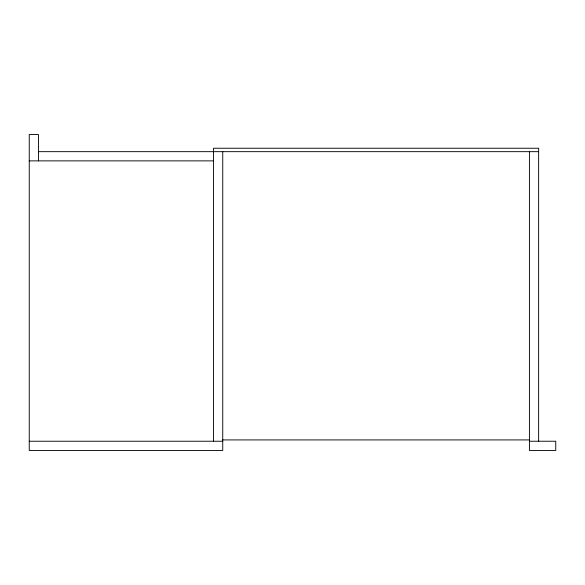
<?xml version="1.0" encoding="UTF-8"?>
<svg xmlns="http://www.w3.org/2000/svg" width="585" height="585" viewBox="0 0 585 585"><rect width="100%" height="100%" fill="white"/><g stroke="black" fill="none" stroke-linecap="round" stroke-linejoin="round"><path stroke-width="0.88" d="M38.464 151.661L538.639 151.661M29.25 160.875L213.525 160.875M222.739 439.92L529.425 439.92M29.25 441.236L222.739 441.236M529.425 441.236L555.75 441.236L555.75 450.45L529.425 450.45L529.425 151.661M538.639 441.236L538.639 148.239L213.525 148.239L213.525 441.236M222.739 151.661L222.739 450.45L29.25 450.45L29.25 134.55L38.464 134.55L38.464 160.875"/></g></svg>
